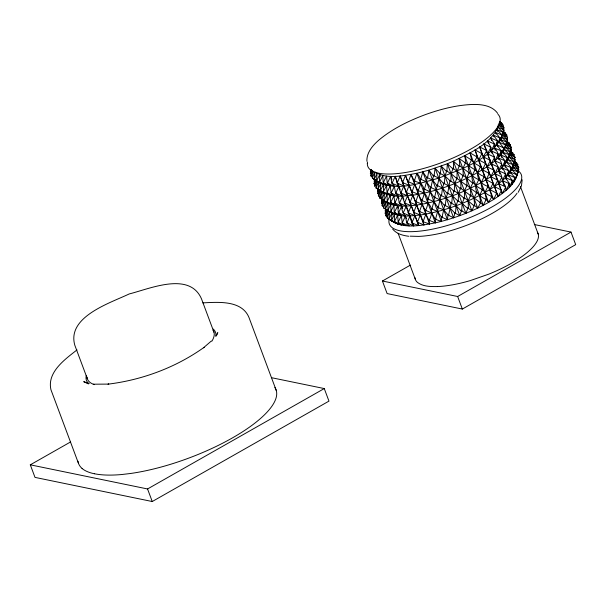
<?xml version="1.0" encoding="UTF-8"?>
<svg xmlns="http://www.w3.org/2000/svg" width="606" height="606" viewBox="0 0 606 606"><rect width="100%" height="100%" fill="white"/><g stroke="black" fill="none" stroke-linecap="round" stroke-linejoin="round"><path stroke-width="0.91" d="M498.087 125.715L497.874 127.252L503.283 132.6C494.026 159.045 462.257 168.468 438.789 178.149C417.89 183.754 391.696 193.45 372.569 178.3L372.311 177.611L375.023 172.157C387.537 179.724 403.331 175.543 416.83 173.301C421.874 177.922 421.117 184.512 418.329 190.087L418.587 190.784L424.238 193.125C429.283 197.738 428.525 204.336 425.738 209.911L425.995 210.6L431.646 212.941L435.366 219.251L435.35 222.849C420.253 225.637 401.46 229.803 388.832 218.705L389.84 211.797L383.53 207.866L384.484 201.109M501.798 135.623L501.579 137.161L506.73 141.819L506.889 142.766C502.518 159.295 485.86 167.748 472.172 175.596C453.568 185.095 433.548 192.087 412.86 195.2L406.755 192.716L406.497 192.026L409.156 185.292L403.051 182.807L402.785 182.118L405.444 175.376L423.086 221.72L429.548 224.031L429.109 220.629L425.844 214.115L425.404 210.721L422.14 204.207L421.7 200.813L418.428 194.299L417.739 190.208L414.724 184.391L408.83 181.989L408.565 181.3L411.019 174.483L414.292 180.989L420.534 183.209C425.579 187.83 424.821 194.42 422.034 200.003L422.291 200.692L427.942 203.033C432.987 207.646 432.237 214.244 429.442 219.819L429.699 220.508L435.35 222.849C455.795 218.13 475.627 210.411 493.564 199.488C503.76 192.761 516.183 184.565 517.842 171.551L512.691 166.892L515.024 159.795L509.313 154.674L511.32 149.887L505.609 144.766L507.616 139.978L507.358 139.282L501.904 134.85L507.381 137.168L506.874 140.448M377.076 181.285L376.121 188.042L382.431 191.981L381.416 198.889C392.279 208.805 408.724 206.328 422.14 204.207C444.668 199.836 466.514 191.572 486.156 179.671L489.095 173.884L488.83 173.187L482.452 169.763L485.383 163.976L485.126 163.279L478.748 159.848L481.679 154.06L481.422 153.371L475.036 149.94C479.952 165.779 486.732 180.83 491.913 196.556L488.595 202.442L486.474 199.662L485.936 199.957L483.285 205.328L480.702 202.677L477.695 208.116L474.657 205.578L474.066 205.851L471.877 210.782L468.393 208.343L468.173 200.874L470.362 195.943L470.104 195.253L460.984 188.519L460.765 181.05L462.954 176.126L462.689 175.429L453.576 168.703L453.356 161.234C469.741 152.977 489.709 144.887 497.874 127.252L503.624 129.608L503.881 130.298L500.654 139.645L501.268 141.296M474.066 205.851L464.431 197.738L464.469 190.966L466.658 186.034L466.4 185.338L457.28 178.611L457.022 177.922L457.06 171.142L459.242 166.211L459.833 165.946L468.764 172.543L469.021 173.233L466.582 178.391L466.991 185.072L470.286 188.299L476.172 192.36L476.43 193.056L473.99 198.207L474.657 205.578M509.207 155.439L508.987 156.977L514.138 161.635C511.896 176.634 496.776 185.178 484.891 192.534C464.855 203.631 442.941 211.562 420.269 215.016L414.163 212.539L413.906 211.842L416.564 205.108L410.459 202.624L410.201 201.934L412.86 195.2C403.202 195.95 391.84 198.245 383.469 192.079L383.409 184.588L379.765 182.171L379.507 181.474L379.704 174.672L376.735 180.535L376.993 181.224L383.409 184.588L384.03 186.239M380.182 197.253L378.432 195.564L380.947 190.329L379.568 197.261L379.977 198.124L386.136 201.889L385.386 209.487L391.9 213.191L391.544 220.751L398.233 224.22L394.589 221.811L394.332 221.114L394.521 214.312L388.105 210.956L387.848 210.259L390.817 204.404L387.173 201.987L387.113 194.496L380.432 191.019L380.788 183.459L376.727 181.111L376.47 180.421L377.083 173.551L374.22 179.209L374.478 179.899L380.788 183.459L377.924 189.117L378.182 189.814L387.113 194.496L384.143 200.351L384.401 201.04L390.817 204.404L390.885 211.903C399.248 218.062 410.61 215.774 420.269 215.016L417.61 221.751L417.867 222.447L423.973 224.924L423.086 221.72M498.7 159.476C498.177 155.242 498.14 151.144 494.375 147.917L494.284 143.554L490.671 138.009L497.094 140.759L497.352 141.456L494.375 147.917L495.307 150.394M502.404 169.385C501.882 165.158 501.844 161.052 498.087 157.825L501.329 151.076L497.034 145.046L497.367 140.471L493.329 135.138L499.647 137.767L499.905 138.456L497.034 145.046L497.655 146.697M506.108 179.3C505.586 175.066 505.548 170.96 501.791 167.733L505.033 160.984L500.738 154.954L501.329 151.076M508.737 170.892L505.495 177.649L509.108 183.194L509.199 187.557L512.441 180.8L508.154 174.778L508.737 170.892L504.45 164.87L505.033 160.984M414.883 180.876L414.618 180.179L416.83 173.301L428.919 170.165L447.357 163.749L452.962 168.953L451.061 173.657L450.856 181.202L454.773 183.565L460.378 188.777L458.477 193.481L458.265 201.018L462.181 203.389L467.787 208.593L465.885 213.297L461.977 210.926L461.711 210.237L462.181 203.389L464.082 198.685L463.825 197.995L458.477 193.481L454.561 191.11L454.303 190.413L454.773 183.565L456.674 178.868L456.409 178.172L451.061 173.657L447.152 171.286L446.895 170.597L447.357 163.749L453.356 161.234L459.242 166.211M391.809 220.864L391.552 220.175L394.521 214.312L387.84 210.843L388.196 203.283L384.136 200.927L383.878 200.238L384.492 193.367L377.97 189.67L378.727 182.065L374.266 179.762L374.008 179.065L375.023 172.157M435.972 219.107L435.714 218.418L437.63 211.502L438.07 207.691L433.926 201.586L428.563 199.291L428.298 198.594L430.222 191.678L430.661 187.875L426.518 181.77L421.147 179.467L420.89 178.778L422.814 171.862L426.957 177.959L426.518 181.77L424.594 188.686L424.851 189.375L430.222 191.678L434.366 197.783L433.926 201.586L432.002 208.502L432.267 209.199L437.63 211.502L441.774 217.599L441.335 221.41L435.366 219.251M440.38 172.99L441.251 166.089L446.531 171.528L444.955 175.998L444.342 183.588L448.66 185.913L453.947 191.344L452.364 195.821L451.75 203.411L456.068 205.729L461.355 211.161L459.772 215.638L455.462 213.32L456.068 205.729L457.651 201.253L457.394 200.563L452.364 195.821L448.046 193.503L447.789 192.806L449.978 180.739L444.955 175.998L440.638 173.68L440.38 172.99L439.751 173.202L435.085 168.233L434.093 175.854L438.789 178.149L443.721 183.807L442.494 188.057L441.501 195.677L446.198 197.965L450.872 202.934L451.129 203.631L448.652 214.804L448.91 215.494L453.606 217.789L454.833 213.539L454.576 212.842L449.902 207.873L445.205 205.585L444.577 205.782L442.138 216.736L442.395 217.433L447.44 219.713L448.023 214.994L443.736 209.805L438.07 207.691M370.395 171.074L370.622 171.998L370.97 169.362M374.356 181.679L374.675 179.27M377.803 190.89L378.03 191.822L378.379 189.178M381.507 200.806L381.735 201.73L382.083 199.086M385.211 210.714L385.439 211.638L385.787 208.994M503.624 129.608L498.2 124.942L503.669 127.26L503.934 127.949L502.662 132.267M503.881 130.298L503.654 129.373M514.994 160.029L514.736 159.34L508.987 156.977L510.691 152.424L510.434 151.727L505.283 147.069L507.586 140.213L507.358 139.282M508.987 156.977L511.29 150.121L511.063 149.197M516.721 174.49L516.403 176.8L518.698 169.938L518.471 169.013L513.017 164.582L518.494 166.892L518.751 167.589L517.736 171.043M518.698 169.938L518.471 169.013M511.032 149.424L505.283 147.069L505.306 144.796L499.132 142.281L500.124 138.176L495.428 132.373L501.601 134.888L501.859 135.577L499.132 142.281L503.828 148.084L502.844 152.189L503.457 153.841M512.441 180.8L511.858 184.686L514.941 177.816L510.252 172.013L510.979 167.211L506.548 162.097L507.275 157.302L502.844 152.189L505.715 145.22L500.654 139.645L502.01 135.312L501.753 134.623L496.95 129.737L497.564 131.388M445.205 205.585L446.198 197.965L447.425 193.715L442.494 188.057L437.797 185.762L437.54 185.072L440.009 173.899L439.751 173.202M372.569 178.3L372.16 177.444L373.364 171.377M392.779 221.235L387.234 217.774L388.188 211.017M444.577 205.782L440.032 199.897L434.987 197.609L434.722 196.92L437.168 185.959L432.623 180.073L427.571 177.793L428.919 170.165L433.464 176.051L431.017 187.012L431.275 187.701L436.328 189.989L440.873 195.867L438.426 206.828L438.691 207.517M514.941 177.816L513.956 181.921L516.835 174.952L511.767 169.369L513.13 165.044L512.865 164.347L508.063 159.461L509.419 155.136L509.161 154.439L504.359 149.553L505.715 145.22M370.933 175.558L371.281 176.437L370.933 175.558L372.22 170.362M374.637 185.466L374.985 186.353L374.637 185.466L375.925 180.27M378.689 196.261L378.341 195.374L379.636 190.178M383.886 207.161L382.045 205.282L383.34 200.086M387.59 217.077L385.749 215.191L387.045 209.994M510.32 147.372L510.403 144.758L506.677 142.266M517.729 167.188L517.812 164.574L514.085 162.082M371.895 170.294L370.372 173.642L371.357 169.975M375.599 180.209L374.076 183.55L375.061 179.884M378.765 189.792L377.75 193.246L378.008 193.935M383.007 200.025L381.485 203.366L382.469 199.7M386.711 209.934L385.189 213.274L386.173 209.615M510.578 150.356L511.343 147.766L511.055 146.864L506.04 143.183M514.539 159.408L514.759 156.772L509.744 153.091M515.471 179.285L516.835 174.952M423.647 221.629L423.389 220.932L425.844 214.115L419.943 211.721L419.685 211.024L422.14 204.207L416.239 201.806L415.981 201.116L418.428 194.299L412.534 191.897L412.277 191.208L414.724 184.391L414.292 180.989M503.283 132.6L503.018 131.911M505.283 147.069L506.987 142.508L506.73 141.819M491.913 196.556L493.564 199.488L496.503 193.7L496.246 193.011L489.86 189.58L492.799 183.792L492.534 183.103L486.156 179.671C496.352 173.051 507.646 165.286 510.593 152.674L510.434 151.727M514.305 162.582L514.138 161.635M513.312 168.544L512.691 166.892L514.396 162.332M518.009 172.49L517.842 171.551M516.403 176.8L518.1 172.24M509.419 155.136L506.548 162.097L512.714 164.62L512.971 165.309L510.252 172.013L510.866 173.664M370.357 171.309L371.031 169.71M374.069 181.217L374.735 179.618M377.773 191.125L378.439 189.534M381.477 201.033L382.144 199.442M385.181 210.949L385.848 209.35M502.238 134.055L503.912 130.07M514.358 161.393L515.024 159.795M517.054 173.695L518.736 169.71M418.685 225.538L403.869 185.906L397.597 183.323L397.339 182.626L400.165 175.99L418.685 225.538L411.921 222.993C406.944 207.169 399.824 192.284 395.218 176.316L392.271 182.83L392.529 183.52L398.922 186.224L395.976 192.738L396.233 193.428L402.626 196.139L399.68 202.646L399.937 203.343L406.331 206.048L403.384 212.554L403.649 213.251L410.035 215.956L407.096 222.47L407.353 223.16L413.739 225.864L409.111 213.479M412.421 222.963L412.156 222.266L414.981 215.63L408.717 213.047L408.452 212.358L411.277 205.722L405.005 203.139L404.747 202.449L407.573 195.814L401.301 193.231L401.043 192.541L403.869 185.906L400.165 175.99M503.828 148.084L500.738 154.954L507.055 157.583L507.32 158.28L504.45 164.87L505.374 167.347M508.767 176.429L508.154 174.778L511.237 167.907M216.395 335.83L217.796 332.649L216.1 335.595M377.78 193.458L379.303 190.117M503.139 129.404L503.904 127.737L503.647 127.04L499.344 123.889M506.851 139.319L507.608 137.645L507.351 136.956L502.336 133.275M514.259 159.136L515.017 157.462M517.963 169.044L518.721 167.377L518.463 166.68L513.449 162.999M406.399 218.463C404.52 214.357 401.172 211.199 401.77 206.07L399.218 202.654L398.066 196.162L395.513 192.738L394.362 186.254L387.893 183.406L387.635 182.717L390.658 176.346L391.893 179.649M398.566 208.282L397.642 205.805L391.143 202.805L390.885 202.116L393.93 195.897L387.439 192.897L387.181 192.2L390.226 185.989L383.734 182.989L383.477 182.292L386.522 176.081L387.219 182.694L390.226 185.989L391.181 193.291L393.93 195.897L394.885 203.199L397.642 205.805L398.331 212.418L401.346 215.721L402.293 223.023L409.179 225.894L406.626 222.47L405.475 215.986L399.013 213.138L398.748 212.448L401.77 206.07L395.309 203.23L395.044 202.533L398.066 196.162L391.597 193.322L391.34 192.625L394.362 186.254L391.809 182.83L390.658 176.346M402.717 223.046L402.46 222.357L405.475 215.986M480.702 202.677L479.581 195.42L482.232 190.049L481.967 189.352C476.407 186.693 470.915 182.611 472.172 175.596L474.816 170.225L474.559 169.536L468.468 165.688L465.885 163.044L465.317 163.325L462.878 168.476L463.279 175.157L472.725 183.141L470.286 188.299L470.953 195.67L479.876 202.268L480.134 202.965M494.549 144.243L491.186 150.864L494.36 156.606L494.89 160.772L498.329 167.211L498.594 170.68L499.829 173.983M498.253 154.151L494.89 160.772L501.374 163.673L501.632 164.362L498.594 170.68C502.654 174.945 501.753 180.641 504.154 185.542M509.366 183.883L506.01 190.496L505.48 186.337L502.306 180.588L505.662 173.975M371.024 175.748L373.182 171.256M374.728 185.656L376.887 181.171M382.394 206.169L382.136 205.479L384.659 200.238M386.098 216.077L385.84 215.388L387.999 210.896M502.533 127.124L503.344 125.821L502.995 124.934L500.011 122.942M402.293 223.023L405.05 225.629L398.551 222.629L398.293 221.932L401.346 215.721L394.847 212.714L394.589 212.024L397.642 205.805M486.474 199.662L484.891 192.534L487.701 186.951L487.444 186.254C481.437 184.179 477.248 179.262 477.475 172.718L480.293 167.127L480.035 166.438L473.771 162.802L471.65 160.022L468.468 165.688C467.211 172.702 472.703 176.785 478.263 179.444L478.528 180.133L475.877 185.512C474.619 192.526 480.119 196.602 485.679 199.26L485.936 199.957M494.223 144.546L493.966 143.849L487.482 140.948L490.913 147.394L487.497 153.848L497.882 180.3L502.313 193.488L505.737 187.027M494.625 157.302L491.201 163.756L497.693 166.824L497.95 167.514L494.905 173.672L501.397 176.732L501.654 177.422L498.609 183.58L505.101 186.64L505.366 187.33M376.273 188.208L376.015 187.519L378.727 182.065M379.977 198.124L379.72 197.427L382.431 191.981M383.681 208.032L383.424 207.335L386.136 201.889L381.682 199.579M387.385 217.94L387.128 217.251L389.84 211.797M394.907 221.894L394.65 221.205L397.68 215.16L391.203 211.986L390.946 211.289L393.976 205.252L387.499 202.078L387.242 201.381L390.272 195.337L383.795 192.163L383.537 191.473L386.567 185.428L380.091 182.254L379.826 181.565L382.863 175.52L383.106 182.239L386.567 185.428L387.067 192.837L390.272 195.337L390.514 202.056L393.976 205.252L394.218 211.964L397.68 215.16L398.18 222.569L401.384 225.068L394.589 221.811M477.089 156.924L473.771 162.802C473.544 169.354 477.733 174.27 483.739 176.346L483.997 177.043L481.179 182.626C480.952 189.17 485.141 194.087 491.148 196.17L491.405 196.859M494.178 170.392L490.746 176.672L493.004 182.8L492.534 183.103M497.882 180.3L494.451 186.587L496.708 192.708L496.246 193.011M496.503 193.7L496.965 193.397L498.155 196.495L501.586 190.216M380.697 191.132L380.439 190.443L383.409 184.588M381.886 199.722L381.628 199.026L384.492 193.367L380.432 191.019M392.521 214.842L391.9 213.191L385.59 209.631L385.333 208.941L388.196 203.283L386.136 201.889M389.294 219.539L389.037 218.849L391.9 213.191M509.267 155.401L509.161 154.439M516.676 175.217L516.577 174.263M518.183 192.344L521.455 185.837L522.183 179.732M503.616 148.364L503.563 147.394M511.025 168.188L510.979 167.211M514.729 178.096L514.683 177.119M501.056 151.364L501.071 150.379M504.768 161.272L504.775 160.287M508.472 171.18L508.479 170.195M512.176 181.096L512.184 180.111M211.289 341.064L203.487 347.783L204.124 347.321C175.937 367.418 142.327 379.977 108.012 384.159L108.747 384.098L93.294 384.196M490.913 147.394L491.186 150.864L497.67 153.757L497.988 153.462M498.594 170.68L505.078 173.581L505.404 173.278M502.306 180.588L508.782 183.489L509.108 183.194M493.36 169.536L483.785 143.94L490.284 147L490.655 146.697M483.785 143.94L486.769 150.576L487.497 153.848L493.988 156.909L494.36 156.606M76.992 349.904C65.077 359.282 46.844 372.152 50.949 389.749L78.295 462.878M486.512 149.879L486.088 150.19L479.626 146.947L481.884 153.068L481.422 153.371M486.769 150.576L483.33 156.856L485.595 162.976L485.126 163.279M490.216 159.795L489.792 160.098L483.33 156.856L482.149 153.757L481.679 154.06M490.474 160.484L487.035 166.764L489.3 172.884L488.83 173.187M485.383 163.976L485.853 163.673L487.035 166.764L493.496 170.006L493.92 169.703M489.095 173.884L489.557 173.581L490.746 176.672L497.2 179.914L497.624 179.611M501.329 189.519L500.912 189.822L494.451 186.587L493.261 183.489L492.799 183.792M471.65 160.022L470.067 152.894L476.331 156.53L476.831 156.227M480.035 166.438L480.535 166.135M480.293 167.127L480.793 166.832M483.739 176.346L484.239 176.051M483.997 177.043L484.505 176.74M487.444 186.254L487.951 185.959M487.701 186.951L488.209 186.648M491.148 196.17L491.655 195.867M271.632 377.72L324.263 388.56L328.96 401.119L152.25 501.526L34.996 477.384L30.3 464.825L70.576 441.941M534.31 224.531L571.003 232.083L575.7 244.642L462.34 309.06L387.12 293.569L382.424 281.01L410.353 265.14M382.424 281.01L457.644 296.501L571.003 232.083M30.3 464.825L147.553 488.966L324.263 388.56M465.885 163.044L464.764 155.78L470.854 159.62L471.392 159.333M474.559 169.536L475.096 169.241M474.816 170.225L475.354 169.938M478.263 179.444L478.801 179.149M478.528 180.133L479.066 179.846M481.967 189.352L482.512 189.064M482.232 190.049L482.77 189.754M485.679 199.26L486.217 198.973M459.833 165.946L459.174 158.567L465.06 162.628L465.62 162.347M468.764 172.543L469.332 172.255M469.021 173.233L469.589 172.952M472.468 182.451L473.036 182.171M472.725 183.141L473.294 182.861M476.172 192.36L476.74 192.079M476.43 193.056L476.998 192.769M479.876 202.268L480.444 201.987M458.984 165.521L459.575 165.249M462.689 175.429L463.279 175.157M462.954 176.126L463.545 175.854M466.4 185.338L466.991 185.072M466.658 186.034L467.249 185.762M470.104 195.253L470.695 194.98M470.362 195.943L470.953 195.67M473.809 205.161L474.4 204.889M452.705 168.263L453.311 168.006M452.962 168.953L453.576 168.703M456.409 178.172L457.022 177.922M456.674 178.868L457.28 178.611M460.121 188.08L460.727 187.83M460.378 188.777L460.984 188.519M463.825 197.995L464.431 197.738M464.082 198.685L464.688 198.427M467.529 207.903L468.135 207.646M467.787 208.593L468.393 208.343M446.274 170.831L446.895 170.597M446.531 171.528L447.152 171.286M449.978 180.739L450.599 180.505M450.235 181.436L450.856 181.202M453.682 190.655L454.303 190.413M453.947 191.344L454.561 191.11M457.394 200.563L458.007 200.328M457.651 201.253L458.265 201.018M461.098 210.471L461.711 210.237M461.355 211.161L461.977 210.926M440.009 173.899L440.638 173.68M443.456 183.118L444.084 182.898M443.721 183.807L444.342 183.588M447.16 193.026L447.789 192.806M447.425 193.715L448.046 193.503M450.872 202.934L451.493 202.715M451.129 203.631L451.75 203.411M454.576 212.842L455.197 212.63M454.833 213.539L455.462 213.32M433.207 175.361L433.828 175.164M433.464 176.051L434.093 175.854M436.911 185.269L437.54 185.072M437.168 185.959L437.797 185.762M440.615 195.177L441.244 194.98M440.873 195.867L441.501 195.677M444.319 205.086L444.948 204.889M448.023 214.994L448.652 214.804M448.288 215.691L448.91 215.494M426.692 177.27L427.313 177.096M426.957 177.959L427.571 177.793M430.404 187.178L431.017 187.012M430.661 187.875L431.275 187.701M434.108 197.086L434.722 196.92M434.366 197.783L434.987 197.609M437.812 207.002L438.426 206.828M441.516 216.91L442.138 216.736M441.774 217.599L442.395 217.433M420.284 178.921L420.89 178.778M420.541 179.618L421.147 179.467M423.988 188.83L424.594 188.686M424.245 189.526L424.851 189.375M427.692 198.745L428.298 198.594M427.95 199.435L428.563 199.291M431.396 208.653L432.002 208.502M431.661 209.343L432.267 209.199M435.1 218.561L435.714 218.418M414.034 180.3L414.618 180.179M417.739 190.208L418.329 190.087M417.996 190.905L418.587 190.784M421.443 200.116L422.034 200.003M421.7 200.813L422.291 200.692M425.147 210.032L425.738 209.911M425.404 210.721L425.995 210.6M428.851 219.94L429.442 219.819M429.109 220.629L429.699 220.508M408.005 181.391L408.565 181.3M408.262 182.08L408.83 181.989M411.709 191.299L412.277 191.208M411.966 191.988L412.534 191.897M415.413 201.207L415.981 201.116M415.671 201.896L416.239 201.806M419.117 211.115L419.685 211.024M419.375 211.812L419.943 211.721M422.821 221.023L423.389 220.932M402.255 182.179L402.785 182.118M402.513 182.868L403.051 182.807M405.959 192.087L406.497 192.026M406.217 192.784L406.755 192.716M409.664 201.995L410.201 201.934M409.921 202.692L410.459 202.624M413.368 211.911L413.906 211.842M413.625 212.6L414.163 212.539M417.072 221.819L417.61 221.751M417.329 222.508L417.867 222.447M202.866 302.871C218.19 302.136 241.68 300.015 248.93 317.377L276.268 390.506M396.839 182.664L397.339 182.626M397.097 183.353L397.597 183.323M400.543 192.572L401.043 192.541M400.801 193.261L401.301 193.231M404.247 202.48L404.747 202.449M404.505 203.169L405.005 203.139M407.952 212.388L408.452 212.358M408.209 213.085L408.717 213.047M411.656 222.296L412.156 222.266M391.809 182.83L392.271 182.83M392.067 183.527L392.529 183.52M395.513 192.738L395.976 192.738M395.771 193.435L396.233 193.428M399.218 202.654L399.68 202.646M399.475 203.343L399.937 203.343M402.922 212.562L403.384 212.554M403.187 213.251L403.649 213.251M406.626 222.47L407.096 222.47M406.891 223.167L407.353 223.16M437.38 286.57C430.669 286.615 423.193 286.676 417.549 282.487A65.486 20.778 -20.5 0 1 414.974 277.669M387.219 182.694L387.635 182.717M387.476 183.383L387.893 183.406M390.923 192.602L391.34 192.625M391.181 193.291L391.597 193.322M394.627 202.51L395.044 202.533M394.885 203.199L395.309 203.23M398.331 212.418L398.748 212.448M398.589 213.115L399.013 213.138M402.036 222.326L402.46 222.357M410.088 236.166L418.617 236.401A65.478 20.778 -20.5 0 0 517.001 193.261M408.724 236.272C402.884 235.552 396.544 233.863 392.68 229.106M89.15 383.568L83.696 381.666L88.484 383.924M496.95 129.737L502.927 132.161M500.654 139.645L506.631 142.069M504.359 149.553L510.335 151.977M502.844 152.189L509.01 154.704M508.063 159.461L514.039 161.893M511.767 169.369L517.744 171.801M510.252 172.013L516.418 174.528M501.579 137.161L507.328 139.516M512.691 166.892L518.441 169.248M497.034 145.046L503.351 147.675M504.45 164.87L510.767 167.491M508.154 174.778L514.471 177.406M505.609 144.766L511.085 147.076L511.343 147.766M509.313 154.674L514.789 156.984L515.047 157.681M494.375 147.917L500.798 150.674M498.087 157.825L504.503 160.582M501.791 167.733L508.207 170.491M505.495 177.649L511.918 180.399M498.776 123.223L502.995 124.934M502.48 133.131L506.79 135.04L502.972 132.358M506.184 143.039L510.403 144.758M509.888 152.947L514.199 154.856L510.381 152.174M513.593 162.855L517.812 164.574M386.007 215.887L387.734 216.653M372.417 178.134L374.834 179.278M376.121 188.042L379.341 189.572M379.826 197.957L382.242 199.101M384.333 208.244L385.946 209.009M387.234 217.774L389.65 218.917M499.442 122.094L501.859 123.238L502.116 123.935L501.707 123.071L499.397 121.662M502.344 131.623L505.563 133.146L505.821 133.843L505.412 132.979L503.101 131.57M506.851 141.918L509.267 143.061L509.525 143.751L509.116 142.895L506.805 141.478M510.555 151.826L513.077 153.492M514.259 161.734L516.676 162.878L516.933 163.575L516.524 162.711L514.214 161.302M389.09 219.402L395.604 223.099L391.544 220.751M510.51 151.386L512.971 152.97M374.046 183.338L374.334 184.239L375.765 185.292M497.746 113.458C491.951 105.239 480.869 104.171 471.635 104.505C455.742 105.232 440.191 109.292 425.276 114.648C408.739 120.836 392.529 128.669 378.894 140.047C372.773 145.41 366.433 152.576 366.91 161.287M411.921 222.993L413.739 225.864M506.957 135.539L506.699 134.843M514.365 155.356L514.108 154.666M520.433 186.542L538.204 234.067M495.428 132.373L496.049 134.024M493.329 135.138L493.951 136.789M500.124 153.303L501.67 157.439M497.67 153.757L497.927 154.454M505.078 173.581L505.336 174.27M508.782 183.489L509.04 184.179M490.671 138.009L491.602 140.486M490.284 147L490.542 147.697M493.988 156.909L494.246 157.605M487.482 140.948L488.406 143.425M490.572 149.205L492.11 153.341M494.276 159.12L495.822 163.249M493.496 170.006L493.761 170.695M494.284 172.013L497.064 179.452M497.2 179.914L497.465 180.611M497.685 181.103L502.313 193.488M479.626 146.947L498.155 196.495M475.036 149.94L493.564 199.488M476.331 156.53L476.589 157.219M470.067 152.894L488.595 202.442M470.854 159.62L471.112 160.317M464.764 155.78L483.285 205.328M465.06 162.628L465.317 163.325M459.174 158.567L477.695 208.116M453.356 161.234L471.877 210.782M447.357 163.749L465.885 213.297M441.251 166.089L459.772 215.638M435.085 168.233L453.606 217.789M428.919 170.165L447.44 219.713M422.814 171.862L441.335 221.41M416.83 173.301L435.35 222.849M457.644 296.501L462.34 309.06M411.019 174.483L429.548 224.031M405.444 175.376L423.973 224.924M395.218 176.316L397.377 182.095M397.998 183.747L400.157 189.526M402.005 194.481L403.861 199.442M405.406 203.571L408.186 211.002M397.445 194.511L398.99 198.639M401.149 204.419L402.695 208.555M393.362 203.601L393.976 205.252M379.704 174.672L380.326 176.323M398.112 233.257L415.224 279.025M370.342 173.422L370.599 174.119M381.454 203.154L381.712 203.843M385.158 213.062L385.424 213.759M213.963 332.202L201.518 298.917C189.58 271.177 150.008 288.714 129.192 293.955C110.095 303.068 66.66 316.771 74.811 345.231L87.256 378.515M147.553 488.966L152.25 501.526M213.191 329.05A68.857 21.846 -20.5 0 1 215.774 336.436M88.756 383.613A68.857 21.846 -20.5 0 1 86.355 375.409M274.866 387.529A105.391 33.444 -20.5 0 1 196.359 455.159A106.012 33.641 -20.5 0 1 167.218 465.31A105.596 33.504 -20.5 0 1 130.229 473.528L121.768 474.521A105.391 33.444 -20.5 0 1 94.475 473.748M82.083 468.43A105.391 33.444 -20.5 0 1 78 461.227M94.422 473.771A106.065 33.656 -20.5 0 1 82.037 468.453M213.062 330.293A67.471 21.407 -20.5 0 1 211.888 341.163M94.384 384.636A67.471 21.407 -20.5 0 1 86.999 377.121M497.996 114.322A70.432 22.346 -20.5 0 1 474.899 146.644A70.432 22.346 -20.5 0 1 402.263 172.983A70.561 22.392 -20.5 0 1 386.643 174.005A70.379 22.331 -20.5 0 1 367.342 163.628M367.334 163.628A70.432 22.346 -20.5 0 1 367.494 162.029M518.956 171.43A70.432 22.346 -20.5 0 1 497.306 203.775A70.432 22.346 -20.5 0 1 423.821 230.636A70.561 22.392 -20.5 0 1 413.019 231.628A70.379 22.331 -20.5 0 1 388.9 221.288A70.432 22.346 -20.5 0 1 389.234 218.849M537.333 232.219A65.486 20.778 -20.5 0 1 520.251 257.739L515.744 260.678A65.486 20.778 -20.5 0 1 488.572 274.23L470.461 280.533A65.486 20.778 -20.5 0 1 437.38 286.57M500.003 121.617L500.261 122.306L500.003 121.617M503.707 131.525L503.972 132.214L503.707 131.525M507.411 141.433L507.676 142.122L507.411 141.433M511.123 151.341L511.381 152.038L511.123 151.341M514.827 161.249L515.085 161.946L514.827 161.249"/></g></svg>
